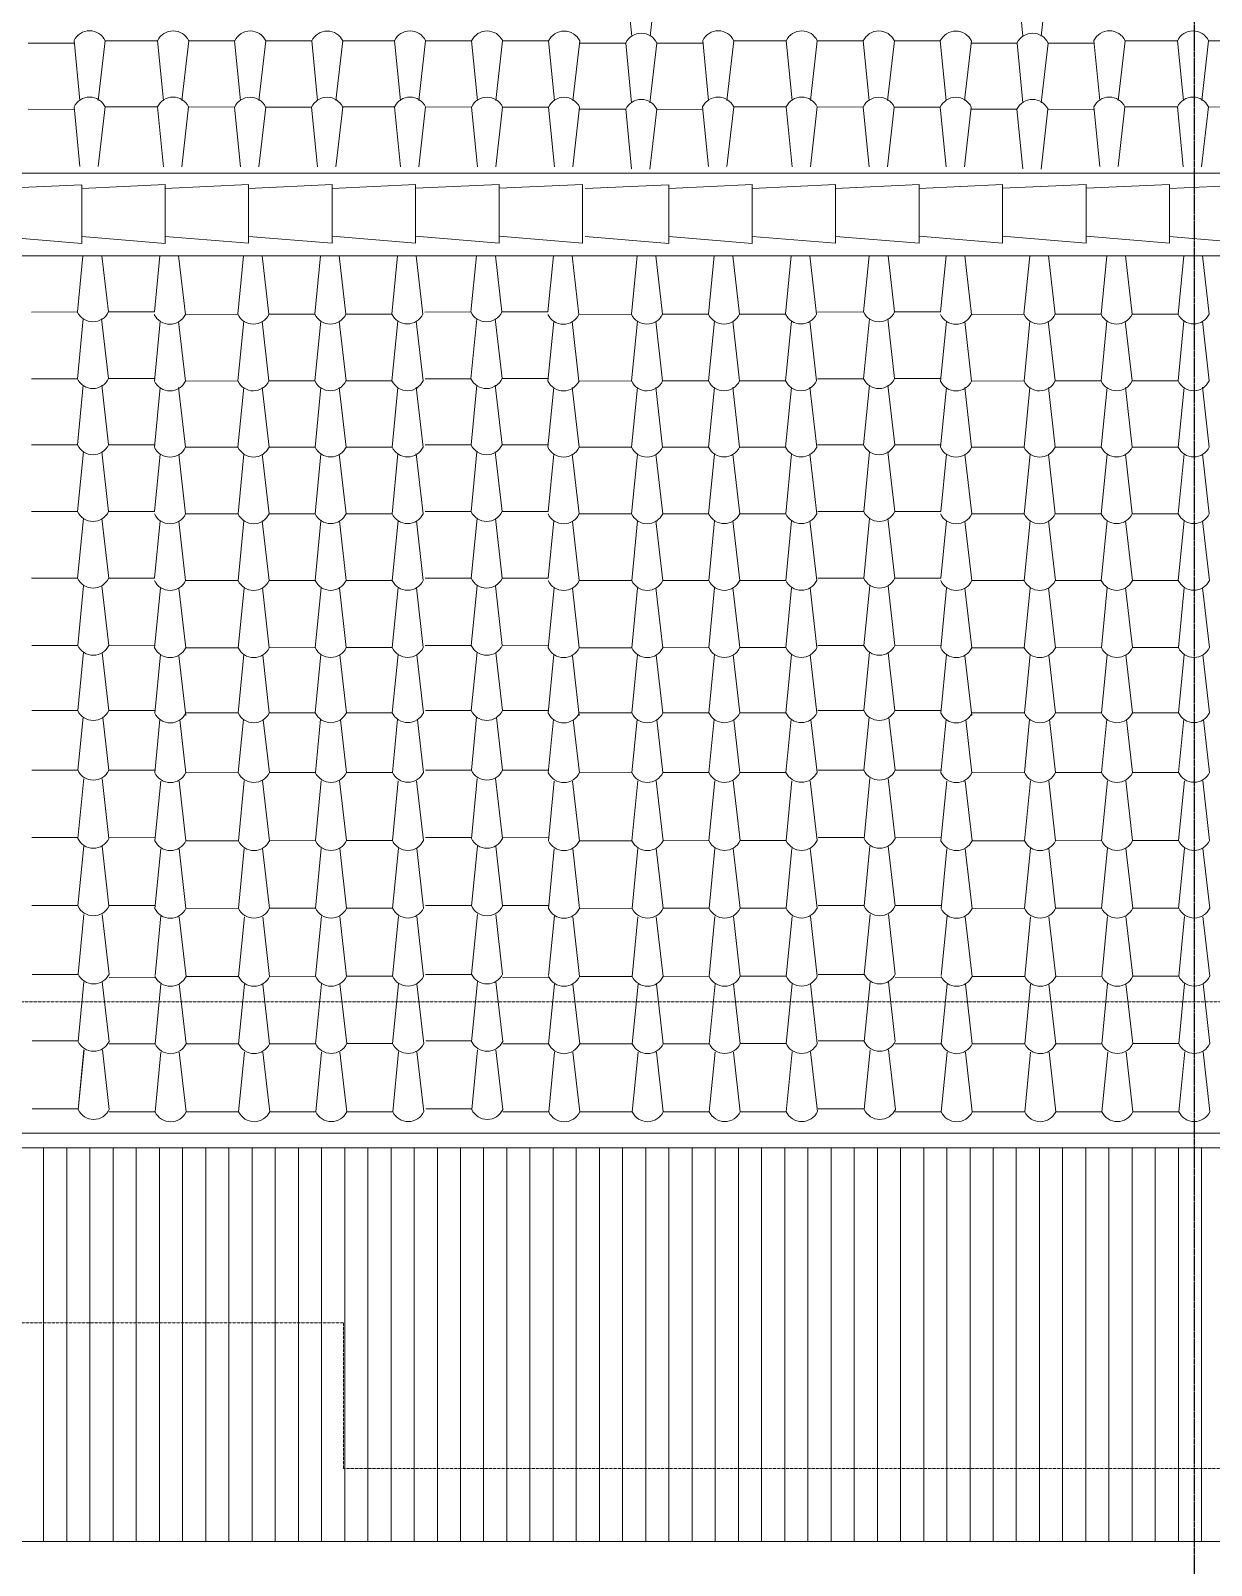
# Model space of a CAD drawing. Header units: millimetres. Extents: x -2768 to 386734, y -140 to 258833.
# Drawn here: x 220301 to 224347, y 137378 to 142639 of the extents above; entities that cross this region are included whole.
import ezdxf

# ---------------------------------------------------------------- set-up
doc = ezdxf.new("R2010")
doc.units = ezdxf.units.MM
doc.linetypes.add('CENTER', pattern=[50.8, 31.75, -6.35, 6.35, -6.35])
doc.linetypes.add('HIDDEN', pattern=[9.525, 6.35, -3.175])
for name, color, linetype, lineweight in [('muri nascosti', 7, 'HIDDEN', 20), ('PROIEZIONI', 145, 'Continuous', 5), ('rilievo', 7, 'Continuous', 25), ('TETTO', 6, 'Continuous', 20), ('TRATTEGGIO_tetto', 1, 'Continuous', 0), ('VARIE', 4, 'Continuous', 13)]:
    doc.layers.add(name, color=color, linetype=linetype, lineweight=lineweight)
pattern_1 = [(90, (0, 0), (-79.375, 5e-15), [])]

msp = doc.modelspace()

# ---------------------------------------------------------------- hatches: boundary and pattern name
at = {"layer": 'PROIEZIONI'}
h = msp.add_hatch(dxfattribs=at)
h.set_pattern_fill('ANSI31', color=256, scale=0.25, angle=45, style=0)
h.set_pattern_definition(pattern_1)
h.paths.add_polyline_path([(232773.1, 137709.9), (232773.1, 139082.3), (231803.1, 139082.3), (231803.1, 138809.9), (218678.7, 138809.9), (218678.7, 138209.9), (221373.1, 138209.9), (221373.1, 137709.9)])
h = msp.add_hatch(dxfattribs=at)
h.set_pattern_fill('ANSI31', color=256, scale=0.25, angle=45, style=0)
h.set_pattern_definition(pattern_1)
h.paths.add_polyline_path([(221373.1, 137709.9), (221373.1, 138209.9), (218678.7, 138209.9), (218678.7, 137459.9), (232773.1, 137459.9), (232773.1, 137709.9)])

# ---------------------------------------------------------------- linework, layer by layer
at = {"layer": 'muri nascosti', "linetype": 'HIDDEN', "ltscale": 0.13}
for p, q in [((218673.1, 139309.9), (232773.1, 139309.9)), ((221373.1, 138209.9), (218678.7, 138209.9)), ((221373.1, 137709.9), (221373.1, 138209.9)), ((232773.1, 137709.9), (221373.1, 137709.9))]:
    msp.add_line(p, q, dxfattribs=at)
at = {"layer": 'PROIEZIONI'}
for p, q in [((228534.8, 142151.3), (217893.1, 142151.3)), ((228545.8, 141867.6), (217893.1, 141867.6)), ((217873.1, 138859.9), (231754.2, 138859.9))]:
    msp.add_line(p, q, dxfattribs=at)
at = {"layer": 'rilievo', "linetype": 'CENTER', "ltscale": 0.2}
msp.add_line((224288.5, 147056.5), (224288.5, 134471.7), dxfattribs=at)
at = {"layer": 'rilievo', "linetype": 'ByBlock', "ltscale": 0.13}
for p, q in [((221602.3, 141867.6), (221602.3, 141867.5)), ((222951.2, 141867.6), (222951.2, 141867.5)), ((224296.7, 141867.6), (224296.7, 141867.5))]:
    msp.add_line(p, q, dxfattribs=at)
at = {"layer": 'TETTO'}
msp.add_line((217873.1, 138809.9), (231803.1, 138809.9), dxfattribs=at)
at = {"layer": 'TRATTEGGIO_tetto'}
for p, q in [((222360.5, 142620.6), (222340.4, 142825.3)), ((222360.5, 142620.6), (222340.4, 142825.3)), ((222423.4, 142620.5), (222446.9, 142825.2)), ((223701.4, 142620.6), (223681.3, 142825.3)), ((223701.4, 142620.6), (223681.3, 142825.3)), ((223764.3, 142620.5), (223787.8, 142825.2)), ((220449.8, 142596.5), (220292.2, 142596.6)), ((220469.6, 142400.3), (220449.5, 142605)), ((220532.5, 142400.2), (220556, 142604.9)), ((220735.8, 142604.7), (220556, 142604.9)), ((220755.9, 142400), (220735.8, 142604.7)), ((220818.8, 142399.9), (220842.3, 142604.6)), ((220999.8, 142604.4), (220842.3, 142604.6)), ((221019.9, 142399.7), (220999.8, 142604.4)), ((221082.8, 142399.7), (221106.3, 142604.3)), ((221263.9, 142604.2), (221106.3, 142604.3)), ((221283.9, 142399.5), (221263.9, 142604.2)), ((221346.8, 142399.4), (221370.3, 142604.1)), ((221547.9, 142604.7), (221368, 142604.9)), ((221567.9, 142400), (221547.9, 142604.7)), ((221630.8, 142399.9), (221654.3, 142604.6)), ((221811.9, 142604.4), (221654.3, 142604.6)), ((221831.9, 142399.7), (221811.9, 142604.4)), ((221894.8, 142399.7), (221918.3, 142604.3)), ((222075.9, 142604.2), (221918.3, 142604.3)), ((222096, 142399.5), (222075.9, 142604.2)), ((222158.8, 142399.4), (222182.4, 142604.1)), ((222340.2, 142596.7), (222182.6, 142596.9)), ((222360.3, 142392), (222340.2, 142596.7)), ((222360.3, 142392), (222340.2, 142596.7)), ((222423.1, 142392), (222446.7, 142596.6)), ((222604.2, 142596.5), (222446.7, 142596.6)), ((222624, 142400.3), (222603.9, 142605)), ((222686.9, 142400.2), (222710.4, 142604.9)), ((222890.3, 142604.7), (222710.4, 142604.9)), ((222910.3, 142400), (222890.3, 142604.7)), ((222973.2, 142399.9), (222996.7, 142604.6)), ((223154.3, 142604.4), (222996.7, 142604.6)), ((223174.4, 142399.7), (223154.3, 142604.4)), ((223237.2, 142399.7), (223260.8, 142604.3)), ((223418.3, 142604.2), (223260.8, 142604.3)), ((223438.4, 142399.5), (223418.3, 142604.2)), ((223501.3, 142399.4), (223524.8, 142604.1)), ((223681.1, 142596.7), (223523.6, 142596.9)), ((223701.2, 142392), (223681.1, 142596.7)), ((223701.2, 142392), (223681.1, 142596.7)), ((223764.1, 142392), (223787.6, 142596.6)), ((223945.1, 142596.5), (223787.6, 142596.6)), ((223964.9, 142400.3), (223944.8, 142605)), ((224027.8, 142400.2), (224051.3, 142604.9)), ((224231.2, 142604.7), (224051.3, 142604.9)), ((224251.3, 142400), (224231.2, 142604.7)), ((224314.1, 142399.9), (224337.7, 142604.6)), ((224495.2, 142604.4), (224337.7, 142604.6)), ((220449.5, 142369.5), (220292, 142369.7)), ((220469.3, 142173.3), (220449.3, 142378)), ((220532.2, 142173.3), (220555.7, 142377.9)), ((220735.6, 142377.7), (220555.7, 142377.9)), ((220755.7, 142173), (220735.6, 142377.7)), ((220818.6, 142173), (220842.1, 142377.6)), ((220999.6, 142377.5), (220842.1, 142377.6)), ((221019.7, 142172.8), (220999.6, 142377.5)), ((221082.6, 142172.7), (221106.1, 142377.4)), ((221263.6, 142377.2), (221106.1, 142377.4)), ((221283.7, 142172.5), (221263.6, 142377.2)), ((221346.6, 142172.4), (221370.1, 142377.1)), ((221547.6, 142377.7), (221367.8, 142377.9)), ((221567.7, 142173), (221547.6, 142377.7)), ((221630.6, 142173), (221654.1, 142377.6)), ((221811.6, 142377.5), (221654.1, 142377.6)), ((221831.7, 142172.8), (221811.6, 142377.5)), ((221894.6, 142172.7), (221918.1, 142377.4)), ((222075.6, 142377.2), (221918.1, 142377.4)), ((222095.7, 142172.5), (222075.6, 142377.2)), ((222158.6, 142172.4), (222182.1, 142377.1)), ((222339.9, 142369.8), (222182.4, 142370)), ((222360, 142165.1), (222339.9, 142369.8)), ((222360, 142165.1), (222339.9, 142369.8)), ((222422.9, 142165), (222446.4, 142369.7)), ((222604, 142369.5), (222446.4, 142369.7)), ((222623.8, 142173.3), (222603.7, 142378)), ((222686.7, 142173.3), (222710.2, 142377.9)), ((222890, 142377.7), (222710.2, 142377.9)), ((222910.1, 142173), (222890, 142377.7)), ((222973, 142173), (222996.5, 142377.6)), ((223154, 142377.5), (222996.5, 142377.6)), ((223174.1, 142172.8), (223154, 142377.5)), ((223237, 142172.7), (223260.5, 142377.4)), ((223418.1, 142377.2), (223260.5, 142377.4)), ((223438.1, 142172.5), (223418.1, 142377.2)), ((223501, 142172.4), (223524.5, 142377.1)), ((223680.9, 142369.8), (223523.3, 142370)), ((223700.9, 142165.1), (223680.9, 142369.8)), ((223700.9, 142165.1), (223680.9, 142369.8)), ((223763.8, 142165), (223787.3, 142369.7)), ((223944.9, 142369.5), (223787.3, 142369.7)), ((223964.7, 142173.3), (223944.6, 142378)), ((224027.6, 142173.3), (224051.1, 142377.9)), ((224230.9, 142377.7), (224051.1, 142377.9)), ((224251, 142173), (224230.9, 142377.7)), ((224313.9, 142173), (224337.4, 142377.6)), ((224495, 142377.5), (224337.4, 142377.6)), ((220475.5, 142111.3), (220189.4, 142097.8)), ((220761.5, 142111.5), (220475.5, 142098)), ((220475.5, 142111.3), (220475.6, 141909.8)), ((220761.7, 141910), (220761.5, 142111.5)), ((221047.6, 142111.6), (220761.6, 142098.2)), ((221333.7, 142111.8), (221047.6, 142098.4)), ((221047.6, 142111.6), (221047.7, 141910.2)), ((221619.7, 142112), (221333.7, 142098.6)), ((221333.8, 141910.4), (221333.7, 142111.8)), ((221905.8, 142112.2), (221619.7, 142098.8)), ((221619.7, 142112), (221619.9, 141910.6)), ((222191.8, 142112.4), (221905.8, 142099)), ((221905.9, 141910.7), (221905.8, 142112.2)), ((222191.8, 142112.4), (222192, 141910.9)), ((222487.3, 142111.3), (222201.3, 142097.8)), ((222773.4, 142111.5), (222487.3, 142098)), ((222487.3, 142111.3), (222487.4, 141909.8)), ((223059.4, 142111.6), (222773.4, 142098.2)), ((222773.5, 141910), (222773.4, 142111.5)), ((223345.5, 142111.8), (223059.4, 142098.4)), ((223059.4, 142111.6), (223059.6, 141910.2)), ((223631.5, 142112), (223345.5, 142098.6)), ((223345.6, 141910.4), (223345.5, 142111.8)), ((223631.5, 142112), (223631.7, 141910.6)), ((223917.6, 142112.2), (223631.6, 142098.8)), ((224203.7, 142112.4), (223917.6, 142099)), ((223917.7, 141910.7), (223917.6, 142112.2)), ((224488.1, 142111.3), (224202.1, 142097.8)), ((224203.7, 142112.4), (224203.8, 141910.9)), ((220189.5, 141933.5), (220475.6, 141909.8)), ((220475.6, 141933.7), (220761.7, 141910)), ((220761.7, 141933.8), (221047.7, 141910.2)), ((221047.7, 141934), (221333.8, 141910.4)), ((221333.8, 141934.2), (221619.9, 141910.6)), ((221619.8, 141934.4), (221905.9, 141910.7)), ((221905.9, 141934.6), (222192, 141910.9)), ((222201.4, 141933.5), (222487.4, 141909.8)), ((222487.4, 141933.7), (222773.5, 141910)), ((222773.5, 141933.8), (223059.6, 141910.2)), ((223059.5, 141934), (223345.6, 141910.4)), ((223345.6, 141934.2), (223631.7, 141910.6)), ((223631.7, 141934.4), (223917.7, 141910.7)), ((223917.7, 141934.6), (224203.8, 141910.9)), ((224202.2, 141933.5), (224488.3, 141909.8)), ((220479.5, 141867.6), (220460.6, 141674.9)), ((220479.5, 141867.6), (220460.6, 141674.9)), ((220545, 141867.6), (220567.1, 141675)), ((220743.5, 141867.6), (220724.6, 141675.2)), ((220807.8, 141867.6), (220830.8, 141666.7)), ((221030.4, 141867.6), (221010.7, 141666.9)), ((221094.1, 141867.6), (221117.2, 141667)), ((221294.4, 141867.6), (221274.7, 141667.2)), ((221358.2, 141867.6), (221381.2, 141667.3)), ((221558.3, 141867.6), (221538.7, 141667.5)), ((221622.2, 141867.6), (221645.2, 141667.6)), ((221828.4, 141867.6), (221809.5, 141674.9)), ((221828.4, 141867.6), (221809.5, 141674.9)), ((221893.8, 141867.6), (221916, 141675)), ((222092.4, 141867.6), (222073.5, 141675.2)), ((222156.6, 141867.6), (222179.7, 141666.7)), ((222379.2, 141867.6), (222359.6, 141666.9)), ((222443, 141867.6), (222466, 141667)), ((222643.2, 141867.6), (222623.6, 141667.2)), ((222707.1, 141867.6), (222730.1, 141667.3)), ((222907.2, 141867.6), (222887.6, 141667.5)), ((222971.1, 141867.6), (222994.1, 141667.6)), ((223173.9, 141867.6), (223155, 141674.9)), ((223173.9, 141867.6), (223155, 141674.9)), ((223239.3, 141867.6), (223261.4, 141675)), ((223437.8, 141867.6), (223419, 141675.2)), ((223502.1, 141867.6), (223525.2, 141666.7)), ((223724.7, 141867.6), (223705, 141666.9)), ((223788.5, 141867.6), (223811.5, 141667)), ((223988.7, 141867.6), (223969.1, 141667.2)), ((224052.5, 141867.6), (224075.5, 141667.3)), ((224252.7, 141867.6), (224233.1, 141667.5)), ((224316.6, 141867.6), (224339.6, 141667.6)), ((220460.6, 141674.9), (220303.1, 141674.7)), ((220480.9, 141650.9), (220460.8, 141446.2)), ((220480.9, 141650.9), (220460.8, 141446.2)), ((220543.8, 141651), (220567.3, 141446.3)), ((220724.6, 141675.2), (220567.1, 141675)), ((220744.7, 141642.7), (220724.6, 141438)), ((220807.5, 141642.7), (220831.1, 141438.1)), ((221010.7, 141666.9), (220830.8, 141666.7)), ((221031, 141643), (221010.9, 141438.3)), ((221093.9, 141643), (221117.4, 141438.4)), ((221274.7, 141667.2), (221117.2, 141667)), ((221295, 141643.2), (221274.9, 141438.5)), ((221357.9, 141643.3), (221381.4, 141438.6)), ((221538.7, 141667.5), (221381.2, 141667.3)), ((221559, 141643.5), (221538.9, 141438.8)), ((221621.9, 141643.6), (221645.4, 141438.9)), ((221809.5, 141674.9), (221651.9, 141674.7)), ((221829.8, 141650.9), (221809.7, 141446.2)), ((221829.8, 141650.9), (221809.7, 141446.2)), ((221892.7, 141651), (221916.2, 141446.3)), ((222073.5, 141675.2), (221916, 141675)), ((222093.5, 141642.7), (222073.5, 141438)), ((222156.4, 141642.7), (222179.9, 141438.1)), ((222359.6, 141666.9), (222179.7, 141666.7)), ((222379.9, 141643), (222359.8, 141438.3)), ((222442.8, 141643), (222466.3, 141438.4)), ((222623.6, 141667.2), (222466, 141667)), ((222643.9, 141643.2), (222623.8, 141438.5)), ((222706.8, 141643.3), (222730.3, 141438.6)), ((222887.6, 141667.5), (222730.1, 141667.3)), ((222907.9, 141643.5), (222887.8, 141438.8)), ((222970.8, 141643.6), (222994.3, 141438.9)), ((223155, 141674.9), (222997.4, 141674.7)), ((223175.3, 141650.9), (223155.2, 141446.2)), ((223175.3, 141650.9), (223155.2, 141446.2)), ((223238.2, 141651), (223261.7, 141446.3)), ((223419, 141675.2), (223261.4, 141675)), ((223439, 141642.7), (223418.9, 141438)), ((223501.9, 141642.7), (223525.4, 141438.1)), ((223705, 141666.9), (223525.2, 141666.7)), ((223725.4, 141643), (223705.3, 141438.3)), ((223788.2, 141643), (223811.8, 141438.4)), ((223969.1, 141667.2), (223811.5, 141667)), ((223989.4, 141643.2), (223969.3, 141438.5)), ((224052.3, 141643.3), (224075.8, 141438.6)), ((224233.1, 141667.5), (224075.5, 141667.3)), ((224253.4, 141643.5), (224233.3, 141438.8)), ((224316.3, 141643.6), (224339.8, 141438.9)), ((220460.8, 141446.2), (220303.3, 141446)), ((220481.1, 141424), (220461.1, 141219.3)), ((220481.1, 141424), (220461.1, 141219.3)), ((220544, 141424), (220567.5, 141219.4)), ((220724.8, 141446.5), (220567.3, 141446.3)), ((220744.9, 141415.7), (220724.8, 141211)), ((220807.8, 141415.8), (220831.3, 141211.1)), ((221010.9, 141438.3), (220831.1, 141438.1)), ((221031.2, 141416), (221011.2, 141211.3)), ((221094.1, 141416.1), (221117.6, 141211.4)), ((221274.9, 141438.5), (221117.4, 141438.4)), ((221295.2, 141416.3), (221275.2, 141211.6)), ((221358.1, 141416.3), (221381.6, 141211.7)), ((221538.9, 141438.8), (221381.4, 141438.6)), ((221559.3, 141416.5), (221539.2, 141211.8)), ((221622.1, 141416.6), (221645.7, 141211.9)), ((221809.7, 141446.2), (221652.2, 141446)), ((221830, 141424), (221809.9, 141219.3)), ((221830, 141424), (221809.9, 141219.3)), ((221892.9, 141424), (221916.4, 141219.4)), ((222073.7, 141446.5), (221916.2, 141446.3)), ((222093.8, 141415.7), (222073.7, 141211)), ((222156.7, 141415.8), (222180.2, 141211.1)), ((222359.8, 141438.3), (222179.9, 141438.1)), ((222380.1, 141416), (222360, 141211.3)), ((222443, 141416.1), (222466.5, 141211.4)), ((222623.8, 141438.5), (222466.3, 141438.4)), ((222644.1, 141416.3), (222624, 141211.6)), ((222707, 141416.3), (222730.5, 141211.7)), ((222887.8, 141438.8), (222730.3, 141438.6)), ((222908.1, 141416.5), (222888.1, 141211.8)), ((222971, 141416.6), (222994.5, 141211.9)), ((223155.2, 141446.2), (222997.7, 141446)), ((223175.5, 141424), (223155.4, 141219.3)), ((223175.5, 141424), (223155.4, 141219.3)), ((223238.4, 141424), (223261.9, 141219.4)), ((223419.2, 141446.5), (223261.7, 141446.3)), ((223439.3, 141415.7), (223419.2, 141211)), ((223502.1, 141415.8), (223525.7, 141211.1)), ((223705.3, 141438.3), (223525.4, 141438.1)), ((223725.6, 141416), (223705.5, 141211.3)), ((223788.5, 141416.1), (223812, 141211.4)), ((223969.3, 141438.5), (223811.8, 141438.4)), ((223989.6, 141416.3), (223969.5, 141211.6)), ((224052.5, 141416.3), (224076, 141211.7)), ((224233.3, 141438.8), (224075.8, 141438.6)), ((224253.6, 141416.5), (224233.5, 141211.8)), ((224316.5, 141416.6), (224340, 141211.9)), ((220461.1, 141219.3), (220303.5, 141219.1)), ((220725.1, 141219.5), (220567.5, 141219.4)), ((221011.2, 141211.3), (220831.3, 141211.1)), ((221275.2, 141211.6), (221117.6, 141211.4)), ((221539.2, 141211.8), (221381.6, 141211.7)), ((221809.9, 141219.3), (221652.4, 141219.1)), ((222074, 141219.5), (221916.4, 141219.4)), ((222360, 141211.3), (222180.2, 141211.1)), ((222624, 141211.6), (222466.5, 141211.4)), ((222888.1, 141211.8), (222730.5, 141211.7)), ((223155.4, 141219.3), (222997.9, 141219.1)), ((223419.4, 141219.5), (223261.9, 141219.4)), ((223705.5, 141211.3), (223525.7, 141211.1)), ((223969.5, 141211.6), (223812, 141211.4)), ((224233.5, 141211.8), (224076, 141211.7)), ((220481.4, 141195.4), (220461.3, 140990.7)), ((220481.4, 141195.4), (220461.3, 140990.7)), ((220544.3, 141195.5), (220567.8, 140990.8)), ((220744.6, 141187.7), (220725.3, 140991)), ((220808, 141187.2), (220831.5, 140982.6)), ((221031.5, 141187.5), (221011.4, 140982.8)), ((221094.3, 141187.5), (221117.9, 140982.9)), ((221295.5, 141187.7), (221275.4, 140983)), ((221358.4, 141187.8), (221381.9, 140983.1)), ((221559.5, 141188), (221539.4, 140983.3)), ((221622.4, 141188.1), (221645.9, 140983.4)), ((221830.3, 141195.4), (221810.2, 140990.7)), ((221830.3, 141195.4), (221810.2, 140990.7)), ((221893.1, 141195.5), (221916.7, 140990.8)), ((222093.5, 141187.7), (222074.2, 140991)), ((222156.9, 141187.2), (222180.4, 140982.6)), ((222380.3, 141187.5), (222360.3, 140982.8)), ((222443.2, 141187.5), (222466.7, 140982.9)), ((222644.4, 141187.7), (222624.3, 140983)), ((222707.2, 141187.8), (222730.8, 140983.1)), ((222908.4, 141188), (222888.3, 140983.3)), ((222971.3, 141188.1), (222994.8, 140983.4)), ((223175.7, 141195.4), (223155.7, 140990.7)), ((223175.7, 141195.4), (223155.7, 140990.7)), ((223238.6, 141195.5), (223262.1, 140990.8)), ((223439, 141187.7), (223419.7, 140991)), ((223502.4, 141187.2), (223525.9, 140982.6)), ((223725.8, 141187.5), (223705.7, 140982.8)), ((223788.7, 141187.5), (223812.2, 140982.9)), ((223989.8, 141187.7), (223969.8, 140983)), ((224052.7, 141187.8), (224076.2, 140983.1)), ((224253.8, 141188), (224233.8, 140983.3)), ((224316.7, 141188.1), (224340.2, 140983.4)), ((220461.3, 140990.7), (220303.8, 140990.6)), ((220481.6, 140966.8), (220461.5, 140762.1)), ((220481.6, 140966.8), (220461.5, 140762.1)), ((220544.5, 140966.9), (220568, 140762.2)), ((220725.3, 140991), (220567.8, 140990.8)), ((220744.8, 140959.1), (220725.5, 140762.4)), ((220808.4, 140957), (220831.8, 140754)), ((221011.4, 140982.8), (220831.5, 140982.6)), ((221031.7, 140958.8), (221011.6, 140754.1)), ((221094.6, 140958.9), (221118.1, 140754.3)), ((221275.4, 140983), (221117.9, 140982.9)), ((221295.7, 140959.1), (221275.6, 140754.4)), ((221358.6, 140959.2), (221382.1, 140754.5)), ((221539.4, 140983.3), (221381.9, 140983.1)), ((221559.7, 140959.4), (221539.6, 140754.7)), ((221622.6, 140959.4), (221646.1, 140754.8)), ((221810.2, 140990.7), (221652.6, 140990.6)), ((221830.5, 140966.8), (221810.4, 140762.1)), ((221830.5, 140966.8), (221810.4, 140762.1)), ((221893.4, 140966.9), (221916.9, 140762.2)), ((222074.2, 140991), (221916.7, 140990.8)), ((222093.7, 140959.1), (222074.4, 140762.4)), ((222157.3, 140957), (222180.6, 140754)), ((222360.3, 140982.8), (222180.4, 140982.6)), ((222380.6, 140958.8), (222360.5, 140754.1)), ((222443.5, 140958.9), (222467, 140754.3)), ((222624.3, 140983), (222466.7, 140982.9)), ((222644.6, 140959.1), (222624.5, 140754.4)), ((222707.5, 140959.2), (222731, 140754.5)), ((222888.3, 140983.3), (222730.8, 140983.1)), ((222908.6, 140959.4), (222888.5, 140754.7)), ((222971.5, 140959.4), (222995, 140754.8)), ((223155.7, 140990.7), (222998.1, 140990.6)), ((223176, 140966.8), (223155.9, 140762.1)), ((223176, 140966.8), (223155.9, 140762.1)), ((223238.8, 140966.9), (223262.4, 140762.2)), ((223419.7, 140991), (223262.1, 140990.8)), ((223439.2, 140959.1), (223419.9, 140762.4)), ((223502.8, 140957), (223526.1, 140754)), ((223705.7, 140982.8), (223525.9, 140982.6)), ((223726.1, 140958.8), (223706, 140754.1)), ((223788.9, 140958.9), (223812.5, 140754.3)), ((223969.8, 140983), (223812.2, 140982.9)), ((223990.1, 140959.1), (223970, 140754.4)), ((224053, 140959.2), (224076.5, 140754.5)), ((224233.8, 140983.3), (224076.2, 140983.1)), ((224254.1, 140959.4), (224234, 140754.7)), ((224317, 140959.4), (224340.5, 140754.8)), ((220461.5, 140762.1), (220304, 140761.9)), ((220481.8, 140736.6), (220461.8, 140531.9)), ((220481.8, 140736.6), (220461.8, 140531.9)), ((220544.7, 140736.6), (220568.2, 140532)), ((220725.5, 140762.4), (220568, 140762.2)), ((221011.6, 140754.1), (220831.8, 140754)), ((221275.6, 140754.4), (221118.1, 140754.3)), ((221539.6, 140754.7), (221382.1, 140754.5)), ((221810.4, 140762.1), (221652.9, 140761.9)), ((221830.7, 140736.6), (221810.6, 140531.9)), ((221830.7, 140736.6), (221810.6, 140531.9)), ((221893.6, 140736.6), (221917.1, 140532)), ((222074.4, 140762.4), (221916.9, 140762.2)), ((222360.5, 140754.1), (222180.6, 140754)), ((222624.5, 140754.4), (222467, 140754.3)), ((222888.5, 140754.7), (222731, 140754.5)), ((223155.9, 140762.1), (222998.4, 140761.9)), ((223176.2, 140736.6), (223156.1, 140531.9)), ((223176.2, 140736.6), (223156.1, 140531.9)), ((223239.1, 140736.6), (223262.6, 140532)), ((223419.9, 140762.4), (223262.4, 140762.2)), ((223706, 140754.1), (223526.1, 140754)), ((223970, 140754.4), (223812.5, 140754.3)), ((224234, 140754.7), (224076.5, 140754.5)), ((220745.6, 140728.3), (220725.5, 140523.6)), ((220808.5, 140728.4), (220832, 140523.7)), ((221031.9, 140728.6), (221011.9, 140523.9)), ((221094.8, 140728.7), (221118.3, 140524)), ((221295.9, 140728.9), (221275.9, 140524.2)), ((221358.8, 140728.9), (221382.3, 140524.3)), ((221560, 140729.1), (221539.9, 140524.4)), ((221622.8, 140729.2), (221646.4, 140524.5)), ((222094.5, 140728.3), (222074.4, 140523.6)), ((222157.4, 140728.4), (222180.9, 140523.7)), ((222380.8, 140728.6), (222360.7, 140523.9)), ((222443.7, 140728.7), (222467.2, 140524)), ((222644.8, 140728.9), (222624.7, 140524.2)), ((222707.7, 140728.9), (222731.2, 140524.3)), ((222908.8, 140729.1), (222888.8, 140524.4)), ((222971.7, 140729.2), (222995.2, 140524.5)), ((223439.9, 140728.3), (223419.9, 140523.6)), ((223502.8, 140728.4), (223526.4, 140523.7)), ((223726.3, 140728.6), (223706.2, 140523.9)), ((223789.2, 140728.7), (223812.7, 140524)), ((223990.3, 140728.9), (223970.2, 140524.2)), ((224053.2, 140728.9), (224076.7, 140524.3)), ((224254.3, 140729.1), (224234.2, 140524.4)), ((224317.2, 140729.2), (224340.7, 140524.5)), ((220461.8, 140531.9), (220304.2, 140531.7)), ((220725.8, 140532.1), (220568.2, 140532)), ((221011.9, 140523.9), (220832, 140523.7)), ((221275.9, 140524.2), (221118.3, 140524)), ((221539.9, 140524.4), (221382.3, 140524.3)), ((221810.6, 140531.9), (221653.1, 140531.7)), ((222074.7, 140532.1), (221917.1, 140532)), ((222360.7, 140523.9), (222180.9, 140523.7)), ((222624.7, 140524.2), (222467.2, 140524)), ((222888.8, 140524.4), (222731.2, 140524.3)), ((223156.1, 140531.9), (222998.6, 140531.7)), ((223420.1, 140532.1), (223262.6, 140532)), ((223706.2, 140523.9), (223526.4, 140523.7)), ((223970.2, 140524.2), (223812.7, 140524)), ((224234.2, 140524.4), (224076.7, 140524.3)), ((220481.6, 140508.5), (220462, 140308.4)), ((220545.7, 140506.7), (220568.5, 140308.5)), ((220745.4, 140500.2), (220725.7, 140300.1)), ((220808.4, 140496.4), (220832, 140291.7)), ((221031.7, 140500.5), (221012.1, 140300.4)), ((221095.8, 140498.8), (221118.6, 140300.5)), ((221295.7, 140500.8), (221276.1, 140300.7)), ((221359.8, 140499), (221382.6, 140300.8)), ((221559.7, 140501), (221540.1, 140300.9)), ((221623.8, 140499.3), (221646.6, 140301.1)), ((221830.5, 140508.5), (221810.9, 140308.4)), ((221894.6, 140506.7), (221917.3, 140308.5)), ((222094.2, 140500.2), (222074.6, 140300.1)), ((222157.3, 140496.4), (222180.8, 140291.7)), ((222380.6, 140500.5), (222361, 140300.4)), ((222444.7, 140498.8), (222467.4, 140300.5)), ((222644.6, 140500.8), (222625, 140300.7)), ((222708.7, 140499), (222731.5, 140300.8)), ((222908.6, 140501), (222889, 140300.9)), ((222972.7, 140499.3), (222995.5, 140301.1)), ((223176, 140508.5), (223156.3, 140308.4)), ((223240, 140506.7), (223262.8, 140308.5)), ((223439.7, 140500.2), (223420.1, 140300.1)), ((223502.8, 140496.4), (223526.3, 140291.7)), ((223726.1, 140500.5), (223706.4, 140300.4)), ((223790.1, 140498.8), (223812.9, 140300.5)), ((223990.1, 140500.8), (223970.5, 140300.7)), ((224054.1, 140499), (224076.9, 140300.8)), ((224254.1, 140501), (224234.5, 140300.9)), ((224318.2, 140499.3), (224340.9, 140301.1)), ((220726, 140308.6), (220568.5, 140308.5)), ((222074.9, 140308.6), (221917.3, 140308.5)), ((223420.4, 140308.6), (223262.8, 140308.5)), ((220462, 140308.4), (220304.5, 140308.2)), ((220480.1, 140286.2), (220462.2, 140103.7)), ((220547.9, 140284.5), (220568.7, 140103.8)), ((220743.8, 140278), (220725.9, 140095.4)), ((220811.7, 140276.3), (220832.4, 140095.5)), ((221012.1, 140300.4), (220832.2, 140300.2)), ((221030.2, 140278.3), (221012.3, 140095.7)), ((221098, 140276.6), (221118.8, 140095.8)), ((221276.1, 140300.7), (221118.6, 140300.5)), ((221294.2, 140278.5), (221276.3, 140096)), ((221362, 140276.8), (221382.8, 140096.1)), ((221540.1, 140300.9), (221382.6, 140300.8)), ((221558.2, 140278.8), (221540.3, 140096.3)), ((221626, 140277.1), (221646.8, 140096.4)), ((221810.9, 140308.4), (221653.3, 140308.2)), ((221829, 140286.2), (221811.1, 140103.7)), ((221896.8, 140284.5), (221917.6, 140103.8)), ((222092.7, 140278), (222074.8, 140095.4)), ((222160.5, 140276.3), (222181.3, 140095.5)), ((222361, 140300.4), (222181.1, 140300.2)), ((222379.1, 140278.3), (222361.2, 140095.7)), ((222446.9, 140276.6), (222467.6, 140095.8)), ((222625, 140300.7), (222467.4, 140300.5)), ((222643.1, 140278.5), (222625.2, 140096)), ((222710.9, 140276.8), (222731.7, 140096.1)), ((222889, 140300.9), (222731.5, 140300.8)), ((222907.1, 140278.8), (222889.2, 140096.3)), ((222974.9, 140277.1), (222995.7, 140096.4)), ((223156.3, 140308.4), (222998.8, 140308.2)), ((223174.5, 140286.2), (223156.6, 140103.7)), ((223242.3, 140284.5), (223263, 140103.8)), ((223438.2, 140278), (223420.3, 140095.4)), ((223506, 140276.3), (223526.8, 140095.5)), ((223706.4, 140300.4), (223526.6, 140300.2)), ((223724.5, 140278.3), (223706.6, 140095.7)), ((223792.4, 140276.6), (223813.1, 140095.8)), ((223970.5, 140300.7), (223812.9, 140300.5)), ((223988.6, 140278.5), (223970.7, 140096)), ((224056.4, 140276.8), (224077.1, 140096.1)), ((224234.5, 140300.9), (224076.9, 140300.8)), ((224252.6, 140278.8), (224234.7, 140096.3)), ((224320.4, 140277.1), (224341.2, 140096.4)), ((220462.2, 140104), (220304.7, 140103.8)), ((220726.2, 140104.3), (220568.7, 140104.1)), ((221811.1, 140104), (221653.6, 140103.8)), ((222075.1, 140104.3), (221917.6, 140104.1)), ((223156.6, 140104), (222999, 140103.8)), ((223420.6, 140104.3), (223263.1, 140104.1)), ((220482.5, 140075), (220462.4, 139870.3)), ((220545.4, 140075), (220568.9, 139870.4)), ((220746.3, 140066.7), (220726.2, 139862)), ((220809.1, 140066.8), (220832.7, 139862.1)), ((221012.3, 140095.7), (220832.4, 140095.5)), ((221032.6, 140067), (221012.5, 139862.3)), ((221095.5, 140067.1), (221119, 139862.4)), ((221276.3, 140096), (221118.8, 140095.8)), ((221296.6, 140067.3), (221276.5, 139862.6)), ((221359.5, 140067.4), (221383, 139862.7)), ((221382.8, 140096.1), (221540.3, 140096.3)), ((221560.6, 140067.6), (221540.5, 139862.9)), ((221623.5, 140067.6), (221647, 139863)), ((221831.4, 140075), (221811.3, 139870.3)), ((221894.3, 140075), (221917.8, 139870.4)), ((222095.1, 140066.7), (222075.1, 139862)), ((222158, 140066.8), (222181.5, 139862.1)), ((222361.2, 140095.7), (222181.3, 140095.5)), ((222381.5, 140067), (222361.4, 139862.3)), ((222444.4, 140067.1), (222467.9, 139862.4)), ((222625.2, 140096), (222467.6, 140095.8)), ((222645.5, 140067.3), (222625.4, 139862.6)), ((222708.4, 140067.4), (222731.9, 139862.7)), ((222731.7, 140096.1), (222889.2, 140096.3)), ((222909.5, 140067.6), (222889.4, 139862.9)), ((222972.4, 140067.6), (222995.9, 139863)), ((223176.9, 140075), (223156.8, 139870.3)), ((223239.8, 140075), (223263.3, 139870.4)), ((223440.6, 140066.7), (223420.5, 139862)), ((223503.5, 140066.8), (223527, 139862.1)), ((223706.6, 140095.7), (223526.8, 140095.5)), ((223727, 140067), (223706.9, 139862.3)), ((223789.8, 140067.1), (223813.4, 139862.4)), ((223970.7, 140096), (223813.1, 140095.8)), ((223991, 140067.3), (223970.9, 139862.6)), ((224053.9, 140067.4), (224077.4, 139862.7)), ((224077.1, 140096.1), (224234.7, 140096.3)), ((224255, 140067.6), (224234.9, 139862.9)), ((224317.9, 140067.6), (224341.4, 139863)), ((220462.5, 139873.7), (220304.9, 139873.5)), ((220482.7, 139843.2), (220462.7, 139638.5)), ((220545.6, 139843.3), (220569.1, 139638.6)), ((220726.5, 139874), (220568.9, 139873.8)), ((220809.4, 139835), (220832.9, 139630.4)), ((221012.5, 139862.3), (220832.7, 139862.1)), ((221032.8, 139835.3), (221012.8, 139630.6)), ((221095.7, 139835.3), (221119.2, 139630.7)), ((221276.5, 139862.6), (221119, 139862.4)), ((221296.8, 139835.5), (221276.8, 139630.8)), ((221359.7, 139835.6), (221383.2, 139630.9)), ((221540.5, 139862.9), (221383, 139862.7)), ((221560.9, 139835.8), (221540.8, 139631.1)), ((221623.7, 139835.9), (221647.3, 139631.2)), ((221811.3, 139873.7), (221653.8, 139873.5)), ((221831.6, 139843.2), (221811.5, 139638.5)), ((221894.5, 139843.3), (221918, 139638.6)), ((222075.4, 139874), (221917.8, 139873.8)), ((222158.3, 139835), (222181.8, 139630.4)), ((222361.4, 139862.3), (222181.5, 139862.1)), ((222381.7, 139835.3), (222361.6, 139630.6)), ((222444.6, 139835.3), (222468.1, 139630.7)), ((222625.4, 139862.6), (222467.9, 139862.4)), ((222645.7, 139835.5), (222625.7, 139630.8)), ((222708.6, 139835.6), (222732.1, 139630.9)), ((222889.4, 139862.9), (222731.9, 139862.7)), ((222909.7, 139835.8), (222889.7, 139631.1)), ((222972.6, 139835.9), (222996.1, 139631.2)), ((223156.8, 139873.7), (222999.3, 139873.5)), ((223177.1, 139843.2), (223157, 139638.5)), ((223240, 139843.3), (223263.5, 139638.6)), ((223420.8, 139874), (223263.3, 139873.8)), ((223503.7, 139835), (223527.3, 139630.4)), ((223706.9, 139862.3), (223527, 139862.1)), ((223727.2, 139835.3), (223707.1, 139630.6)), ((223790.1, 139835.3), (223813.6, 139630.7)), ((223970.9, 139862.6), (223813.4, 139862.4)), ((223991.2, 139835.5), (223971.1, 139630.8)), ((224054.1, 139835.6), (224077.6, 139630.9)), ((224234.9, 139862.9), (224077.4, 139862.7)), ((224255.2, 139835.8), (224235.1, 139631.1)), ((224318.1, 139835.9), (224341.6, 139631.2)), ((220746.5, 139835), (220726.4, 139630.3)), ((222095.4, 139835), (222075.3, 139630.3)), ((223440.9, 139835), (223420.8, 139630.3)), ((220462.7, 139639.9), (220305.2, 139639.7)), ((220726.7, 139640.1), (220569.2, 139640)), ((221012.8, 139630.6), (220832.9, 139630.4)), ((221276.8, 139630.8), (221119.2, 139630.7)), ((221540.8, 139631.1), (221383.2, 139630.9)), ((221811.6, 139639.9), (221654, 139639.7)), ((222075.6, 139640.1), (221918.1, 139640)), ((222361.6, 139630.6), (222181.8, 139630.4)), ((222625.7, 139630.8), (222468.1, 139630.7)), ((222889.7, 139631.1), (222732.1, 139630.9)), ((223157.1, 139639.9), (222999.5, 139639.7)), ((223421.1, 139640.1), (223263.5, 139640)), ((223707.1, 139630.6), (223527.3, 139630.4)), ((223971.1, 139630.8), (223813.6, 139630.7)), ((224235.1, 139631.1), (224077.6, 139630.9)), ((220483, 139609.8), (220462.9, 139405.1)), ((220545.9, 139609.9), (220569.4, 139405.2)), ((220747, 139604.4), (220726.9, 139399.7)), ((220809.6, 139601.6), (220833.1, 139397)), ((221033.1, 139601.8), (221013, 139397.1)), ((221096, 139601.9), (221119.5, 139397.2)), ((221297.1, 139602.1), (221277, 139397.4)), ((221360, 139602.2), (221383.5, 139397.5)), ((221561.1, 139602.4), (221541, 139397.7)), ((221624, 139602.4), (221647.5, 139397.8)), ((221831.9, 139609.8), (221811.8, 139405.1)), ((221894.7, 139609.9), (221918.3, 139405.2)), ((222095.9, 139604.4), (222075.8, 139399.7)), ((222158.5, 139601.6), (222182, 139397)), ((222382, 139601.8), (222361.9, 139397.1)), ((222444.8, 139601.9), (222468.4, 139397.2)), ((222646, 139602.1), (222625.9, 139397.4)), ((222708.9, 139602.2), (222732.4, 139397.5)), ((222910, 139602.4), (222889.9, 139397.7)), ((222972.9, 139602.4), (222996.4, 139397.8)), ((223177.3, 139609.8), (223157.3, 139405.1)), ((223240.2, 139609.9), (223263.7, 139405.2)), ((223441.4, 139604.4), (223421.3, 139399.7)), ((223504, 139601.6), (223527.5, 139397)), ((223727.4, 139601.8), (223707.4, 139397.1)), ((223790.3, 139601.9), (223813.8, 139397.2)), ((223991.4, 139602.1), (223971.4, 139397.4)), ((224054.3, 139602.2), (224077.8, 139397.5)), ((224255.5, 139602.4), (224235.4, 139397.7)), ((224318.3, 139602.4), (224341.9, 139397.8)), ((220462.9, 139403.2), (220305.4, 139403.1)), ((220483.2, 139378.9), (220463.1, 139174.2)), ((220546.1, 139379), (220569.6, 139174.3)), ((220726.9, 139392.9), (220569.4, 139392.7)), ((220747, 139370.7), (220726.9, 139166)), ((220809.9, 139370.7), (220833.4, 139166.1)), ((221013, 139397.1), (220833.1, 139397)), ((221033.3, 139371), (221013.2, 139166.3)), ((221096.2, 139371), (221119.7, 139166.4)), ((221277, 139397.4), (221119.5, 139397.2)), ((221297.3, 139371.2), (221277.2, 139166.5)), ((221360.2, 139371.3), (221383.7, 139166.6)), ((221541, 139397.7), (221383.5, 139397.5)), ((221561.3, 139371.5), (221541.3, 139166.8)), ((221624.2, 139371.6), (221647.7, 139166.9)), ((221811.8, 139403.2), (221654.3, 139403.1)), ((221832.1, 139378.9), (221812, 139174.2)), ((221895, 139379), (221918.5, 139174.3)), ((222075.8, 139392.9), (221918.3, 139392.7)), ((222095.8, 139370.7), (222075.8, 139166)), ((222158.7, 139370.7), (222182.3, 139166.1)), ((222361.9, 139397.1), (222182, 139397)), ((222382.2, 139371), (222362.1, 139166.3)), ((222445.1, 139371), (222468.6, 139166.4)), ((222625.9, 139397.4), (222468.4, 139397.2)), ((222646.2, 139371.2), (222626.1, 139166.5)), ((222709.1, 139371.3), (222732.6, 139166.6)), ((222889.9, 139397.7), (222732.4, 139397.5)), ((222910.2, 139371.5), (222890.1, 139166.8)), ((222973.1, 139371.6), (222996.6, 139166.9)), ((223157.3, 139403.2), (222999.8, 139403.1)), ((223177.6, 139378.9), (223157.5, 139174.2)), ((223240.5, 139379), (223264, 139174.3)), ((223421.3, 139392.9), (223263.8, 139392.7)), ((223441.3, 139370.7), (223421.3, 139166)), ((223504.2, 139370.7), (223527.7, 139166.1)), ((223707.4, 139397.1), (223527.5, 139397)), ((223727.7, 139371), (223707.6, 139166.3)), ((223790.6, 139371), (223814.1, 139166.4)), ((223971.4, 139397.4), (223813.8, 139397.2)), ((223991.7, 139371.2), (223971.6, 139166.5)), ((224054.6, 139371.3), (224078.1, 139166.6)), ((224235.4, 139397.7), (224077.8, 139397.5)), ((224255.7, 139371.5), (224235.6, 139166.8)), ((224318.6, 139371.6), (224342.1, 139166.9)), ((220463.2, 139176.3), (220305.6, 139176.1)), ((220727.2, 139165.9), (220569.6, 139165.8)), ((221013.2, 139166.3), (220833.4, 139166.1)), ((221277.2, 139166.5), (221119.7, 139166.4)), ((221541.3, 139166.8), (221383.7, 139166.6)), ((221812, 139176.3), (221654.5, 139176.1)), ((222076.1, 139165.9), (221918.5, 139165.8)), ((222362.1, 139166.3), (222182.3, 139166.1)), ((222626.1, 139166.5), (222468.6, 139166.4)), ((222890.1, 139166.8), (222732.6, 139166.6)), ((223157.5, 139176.3), (223000, 139176.1)), ((223421.5, 139165.9), (223264, 139165.8)), ((223707.6, 139166.3), (223527.7, 139166.1)), ((223971.6, 139166.5), (223814.1, 139166.4)), ((224235.6, 139166.8), (224078.1, 139166.6)), ((220483.4, 139145.5), (220463.4, 138940.8)), ((220483.5, 139145.5), (220463.4, 138940.8)), ((220546.3, 139145.6), (220569.9, 138940.9)), ((220747.2, 139137.2), (220727.1, 138932.5)), ((220810.1, 139137.3), (220833.6, 138932.7)), ((221033.5, 139137.5), (221013.5, 138932.8)), ((221096.4, 139137.6), (221119.9, 138932.9)), ((221297.6, 139137.8), (221277.5, 138933.1)), ((221360.4, 139137.9), (221384, 138933.2)), ((221561.6, 139138.1), (221541.5, 138933.4)), ((221624.5, 139138.1), (221648, 138933.5)), ((221832.3, 139145.5), (221812.3, 138940.8)), ((221832.3, 139145.5), (221812.3, 138940.8)), ((221895.2, 139145.6), (221918.7, 138940.9)), ((222096.1, 139137.2), (222076, 138932.5)), ((222159, 139137.3), (222182.5, 138932.7)), ((222382.4, 139137.5), (222362.3, 138932.8)), ((222445.3, 139137.6), (222468.8, 138932.9)), ((222646.4, 139137.8), (222626.4, 138933.1)), ((222709.3, 139137.9), (222732.8, 138933.2)), ((222910.4, 139138.1), (222890.4, 138933.4)), ((222973.3, 139138.1), (222996.9, 138933.5)), ((223177.8, 139145.5), (223157.7, 138940.8)), ((223177.8, 139145.5), (223157.7, 138940.8)), ((223240.7, 139145.6), (223264.2, 138940.9)), ((223441.6, 139137.2), (223421.5, 138932.5)), ((223504.5, 139137.3), (223528, 138932.7)), ((223727.9, 139137.5), (223707.8, 138932.8)), ((223790.8, 139137.6), (223814.3, 138932.9)), ((223991.9, 139137.8), (223971.8, 138933.1)), ((224054.8, 139137.9), (224078.3, 138933.2)), ((224255.9, 139138.1), (224235.9, 138933.4)), ((224318.8, 139138.1), (224342.3, 138933.5)), ((220463.4, 138942.9), (220305.9, 138942.7)), ((221812.3, 138942.9), (221654.7, 138942.7)), ((223157.8, 138942.9), (223000.2, 138942.7)), ((220727.1, 138932.5), (220569.6, 138932.4)), ((221013.5, 138932.8), (220833.6, 138932.7)), ((221277.5, 138933.1), (221119.9, 138932.9)), ((221541.5, 138933.4), (221384, 138933.2)), ((222076, 138932.5), (221918.5, 138932.4)), ((222362.3, 138932.8), (222182.5, 138932.7)), ((222626.4, 138933.1), (222468.8, 138932.9)), ((222890.4, 138933.4), (222732.8, 138933.2)), ((223421.5, 138932.5), (223264, 138932.4)), ((223707.8, 138932.8), (223528, 138932.7)), ((223971.8, 138933.1), (223814.3, 138932.9)), ((224235.9, 138933.4), (224078.3, 138933.2))]:
    msp.add_line(p, q, dxfattribs=at)
for centre, start, end in [((220502.7, 142580), 25.0699, 154.8137), ((220789, 142579.7), 25.0699, 154.8137), ((221053.1, 142579.4), 25.0699, 154.8137), ((221317.1, 142579.1), 25.0699, 154.8137), ((221601.1, 142579.7), 25.0699, 154.8137), ((221865.1, 142579.4), 25.0699, 154.8137), ((222129.1, 142579.1), 25.0699, 154.8137), ((222393.4, 142571.7), 25.0699, 154.8137), ((222657.1, 142580), 25.0699, 154.8137), ((222943.5, 142579.7), 25.0699, 154.8137), ((223207.5, 142579.4), 25.0699, 154.8137), ((223471.5, 142579.1), 25.0699, 154.8137), ((223734.3, 142571.7), 25.0699, 154.8137), ((223998.1, 142580), 25.0699, 154.8137), ((224284.4, 142579.7), 25.0699, 154.8137), ((220502.5, 142353), 25.0699, 154.8137), ((220788.8, 142352.7), 25.0699, 154.8137), ((221052.8, 142352.5), 25.0699, 154.8137), ((221316.8, 142352.2), 25.0699, 154.8137), ((221600.8, 142352.7), 25.0699, 154.8137), ((221864.9, 142352.5), 25.0699, 154.8137), ((222128.9, 142352.2), 25.0699, 154.8137), ((222393.2, 142344.8), 25.0699, 154.8137), ((222656.9, 142353), 25.0699, 154.8137), ((222943.3, 142352.7), 25.0699, 154.8137), ((223207.3, 142352.5), 25.0699, 154.8137), ((223471.3, 142352.2), 25.0699, 154.8137), ((223734.1, 142344.8), 25.0699, 154.8137), ((223997.8, 142353), 25.0699, 154.8137), ((224284.2, 142352.7), 25.0699, 154.8137), ((220513.8, 141699.9), 205.1863, 334.9301), ((220777.6, 141691.7), 205.1863, 334.9301), ((221063.9, 141692), 205.1863, 334.9301), ((221327.9, 141692.2), 205.1863, 334.9301), ((221591.9, 141692.5), 205.1863, 334.9301), ((221862.7, 141699.9), 205.1863, 334.9301), ((222126.4, 141691.7), 205.1863, 334.9301), ((222412.8, 141692), 205.1863, 334.9301), ((222676.8, 141692.2), 205.1863, 334.9301), ((222940.8, 141692.5), 205.1863, 334.9301), ((223208.2, 141699.9), 205.1863, 334.9301), ((223471.9, 141691.7), 205.1863, 334.9301), ((223758.3, 141692), 205.1863, 334.9301), ((224022.3, 141692.2), 205.1863, 334.9301), ((224286.3, 141692.5), 205.1863, 334.9301), ((220514, 141471.2), 205.1863, 334.9301), ((220777.8, 141463), 205.1863, 334.9301), ((221064.1, 141463.3), 205.1863, 334.9301), ((221328.1, 141463.5), 205.1863, 334.9301), ((221592.2, 141463.8), 205.1863, 334.9301), ((221862.9, 141471.2), 205.1863, 334.9301), ((222126.7, 141463), 205.1863, 334.9301), ((222413, 141463.3), 205.1863, 334.9301), ((222677, 141463.5), 205.1863, 334.9301), ((222941, 141463.8), 205.1863, 334.9301), ((223208.4, 141471.2), 205.1863, 334.9301), ((223472.2, 141463), 205.1863, 334.9301), ((223758.5, 141463.3), 205.1863, 334.9301), ((224022.5, 141463.5), 205.1863, 334.9301), ((224286.5, 141463.8), 205.1863, 334.9301), ((220514.3, 141244.3), 205.1863, 334.9301), ((220778, 141236), 205.1863, 334.9301), ((221064.4, 141236.3), 205.1863, 334.9301), ((221328.4, 141236.6), 205.1863, 334.9301), ((221592.4, 141236.9), 205.1863, 334.9301), ((221863.2, 141244.3), 205.1863, 334.9301), ((222126.9, 141236), 205.1863, 334.9301), ((222413.2, 141236.3), 205.1863, 334.9301), ((222677.3, 141236.6), 205.1863, 334.9301), ((222941.3, 141236.9), 205.1863, 334.9301), ((223208.6, 141244.3), 205.1863, 334.9301), ((223472.4, 141236), 205.1863, 334.9301), ((223758.7, 141236.3), 205.1863, 334.9301), ((224022.7, 141236.6), 205.1863, 334.9301), ((224286.8, 141236.9), 205.1863, 334.9301), ((220514.5, 141015.7), 205.1863, 334.9301), ((220778.3, 141007.5), 205.1863, 334.9301), ((221064.6, 141007.8), 205.1863, 334.9301), ((221328.6, 141008.1), 205.1863, 334.9301), ((221592.6, 141008.3), 205.1863, 334.9301), ((221863.4, 141015.7), 205.1863, 334.9301), ((222127.1, 141007.5), 205.1863, 334.9301), ((222413.5, 141007.8), 205.1863, 334.9301), ((222677.5, 141008.1), 205.1863, 334.9301), ((222941.5, 141008.3), 205.1863, 334.9301), ((223208.9, 141015.7), 205.1863, 334.9301), ((223472.6, 141007.5), 205.1863, 334.9301), ((223759, 141007.8), 205.1863, 334.9301), ((224023, 141008.1), 205.1863, 334.9301), ((224287, 141008.3), 205.1863, 334.9301), ((220514.7, 140787.1), 205.1863, 334.9301), ((220778.5, 140778.9), 205.1863, 334.9301), ((221064.8, 140779.2), 205.1863, 334.9301), ((221328.8, 140779.4), 205.1863, 334.9301), ((221592.9, 140779.7), 205.1863, 334.9301), ((221863.6, 140787.1), 205.1863, 334.9301), ((222127.4, 140778.9), 205.1863, 334.9301), ((222413.7, 140779.2), 205.1863, 334.9301), ((222677.7, 140779.4), 205.1863, 334.9301), ((222941.7, 140779.7), 205.1863, 334.9301), ((223209.1, 140787.1), 205.1863, 334.9301), ((223472.9, 140778.9), 205.1863, 334.9301), ((223759.2, 140779.2), 205.1863, 334.9301), ((224023.2, 140779.4), 205.1863, 334.9301), ((224287.2, 140779.7), 205.1863, 334.9301), ((220515, 140556.9), 205.1863, 334.9301), ((220778.7, 140548.6), 205.1863, 334.9301), ((221065.1, 140548.9), 205.1863, 334.9301), ((221329.1, 140549.2), 205.1863, 334.9301), ((221593.1, 140549.5), 205.1863, 334.9301), ((221863.9, 140556.9), 205.1863, 334.9301), ((222127.6, 140548.6), 205.1863, 334.9301), ((222413.9, 140548.9), 205.1863, 334.9301), ((222678, 140549.2), 205.1863, 334.9301), ((222942, 140549.5), 205.1863, 334.9301), ((223209.3, 140556.9), 205.1863, 334.9301), ((223473.1, 140548.6), 205.1863, 334.9301), ((223759.4, 140548.9), 205.1863, 334.9301), ((224023.4, 140549.2), 205.1863, 334.9301), ((224287.5, 140549.5), 205.1863, 334.9301), ((220515.2, 140333.4), 205.1863, 334.9301), ((220779, 140325.1), 205.1863, 334.9301), ((221065.3, 140325.4), 205.1863, 334.9301), ((221329.3, 140325.7), 205.1863, 334.9301), ((221593.3, 140326), 205.1863, 334.9301), ((221864.1, 140333.4), 205.1863, 334.9301), ((222127.8, 140325.1), 205.1863, 334.9301), ((222414.2, 140325.4), 205.1863, 334.9301), ((222678.2, 140325.7), 205.1863, 334.9301), ((222942.2, 140326), 205.1863, 334.9301), ((223209.6, 140333.4), 205.1863, 334.9301), ((223473.3, 140325.1), 205.1863, 334.9301), ((223759.7, 140325.4), 205.1863, 334.9301), ((224023.7, 140325.7), 205.1863, 334.9301), ((224287.7, 140326), 205.1863, 334.9301), ((220515.4, 140128.7), 205.1863, 334.9301), ((221864.3, 140128.7), 205.1863, 334.9301), ((223209.8, 140128.7), 205.1863, 334.9301), ((220779.2, 140120.5), 205.1863, 334.9301), ((221065.5, 140120.8), 205.1863, 334.9301), ((221329.5, 140121), 205.1863, 334.9301), ((221593.5, 140121.3), 205.1863, 334.9301), ((222128, 140120.5), 205.1863, 334.9301), ((222414.4, 140120.8), 205.1863, 334.9301), ((222678.4, 140121), 205.1863, 334.9301), ((222942.4, 140121.3), 205.1863, 334.9301), ((223473.5, 140120.5), 205.1863, 334.9301), ((223759.9, 140120.8), 205.1863, 334.9301), ((224023.9, 140121), 205.1863, 334.9301), ((224287.9, 140121.3), 205.1863, 334.9301), ((220515.6, 139895.3), 205.1863, 334.9301), ((220779.4, 139887.1), 205.1863, 334.9301), ((221065.7, 139887.3), 205.1863, 334.9301), ((221329.7, 139887.6), 205.1863, 334.9301), ((221593.8, 139887.9), 205.1863, 334.9301), ((221864.5, 139895.3), 205.1863, 334.9301), ((222128.3, 139887.1), 205.1863, 334.9301), ((222414.6, 139887.3), 205.1863, 334.9301), ((222678.6, 139887.6), 205.1863, 334.9301), ((222942.6, 139887.9), 205.1863, 334.9301), ((223210, 139895.3), 205.1863, 334.9301), ((223473.8, 139887.1), 205.1863, 334.9301), ((223760.1, 139887.3), 205.1863, 334.9301), ((224024.1, 139887.6), 205.1863, 334.9301), ((224288.1, 139887.9), 205.1863, 334.9301), ((220515.9, 139663.6), 205.1863, 334.9301), ((220779.6, 139655.3), 205.1863, 334.9301), ((221066, 139655.6), 205.1863, 334.9301), ((221330, 139655.9), 205.1863, 334.9301), ((221594, 139656.1), 205.1863, 334.9301), ((221864.8, 139663.6), 205.1863, 334.9301), ((222128.5, 139655.3), 205.1863, 334.9301), ((222414.9, 139655.6), 205.1863, 334.9301), ((222678.9, 139655.9), 205.1863, 334.9301), ((222942.9, 139656.1), 205.1863, 334.9301), ((223210.2, 139663.6), 205.1863, 334.9301), ((223474, 139655.3), 205.1863, 334.9301), ((223760.3, 139655.6), 205.1863, 334.9301), ((224024.3, 139655.9), 205.1863, 334.9301), ((224288.4, 139656.1), 205.1863, 334.9301), ((220516.1, 139430.1), 205.1863, 334.9301), ((220779.9, 139421.9), 205.1863, 334.9301), ((221066.2, 139422.2), 205.1863, 334.9301), ((221330.2, 139422.4), 205.1863, 334.9301), ((221594.2, 139422.7), 205.1863, 334.9301), ((221865, 139430.1), 205.1863, 334.9301), ((222128.8, 139421.9), 205.1863, 334.9301), ((222415.1, 139422.2), 205.1863, 334.9301), ((222679.1, 139422.4), 205.1863, 334.9301), ((222943.1, 139422.7), 205.1863, 334.9301), ((223210.5, 139430.1), 205.1863, 334.9301), ((223474.2, 139421.9), 205.1863, 334.9301), ((223760.6, 139422.2), 205.1863, 334.9301), ((224024.6, 139422.4), 205.1863, 334.9301), ((224288.6, 139422.7), 205.1863, 334.9301), ((220516.4, 139199.3), 205.1863, 334.9301), ((220780.1, 139191), 205.1863, 334.9301), ((221066.4, 139191.3), 205.1863, 334.9301), ((221330.5, 139191.6), 205.1863, 334.9301), ((221594.5, 139191.8), 205.1863, 334.9301), ((221865.2, 139199.3), 205.1863, 334.9301), ((222129, 139191), 205.1863, 334.9301), ((222415.3, 139191.3), 205.1863, 334.9301), ((222679.3, 139191.6), 205.1863, 334.9301), ((222943.4, 139191.8), 205.1863, 334.9301), ((223210.7, 139199.3), 205.1863, 334.9301), ((223474.5, 139191), 205.1863, 334.9301), ((223760.8, 139191.3), 205.1863, 334.9301), ((224024.8, 139191.6), 205.1863, 334.9301), ((224288.8, 139191.8), 205.1863, 334.9301), ((220516.6, 138965.8), 205.1863, 334.9301), ((221865.5, 138965.8), 205.1863, 334.9301), ((223210.9, 138965.8), 205.1863, 334.9301), ((220780.3, 138957.6), 205.1863, 334.9301), ((221066.7, 138957.9), 205.1863, 334.9301), ((221330.7, 138958.1), 205.1863, 334.9301), ((221594.7, 138958.4), 205.1863, 334.9301), ((222129.2, 138957.6), 205.1863, 334.9301), ((222415.6, 138957.9), 205.1863, 334.9301), ((222679.6, 138958.1), 205.1863, 334.9301), ((222943.6, 138958.4), 205.1863, 334.9301), ((223474.7, 138957.6), 205.1863, 334.9301), ((223761, 138957.9), 205.1863, 334.9301), ((224025.1, 138958.1), 205.1863, 334.9301), ((224289.1, 138958.4), 205.1863, 334.9301)]:
    msp.add_arc(centre, 58.8, start, end, dxfattribs=at)
at = {"layer": 'VARIE', "ltscale": 0.13}
msp.add_line((218678.7, 137459.9), (232773.1, 137459.9), dxfattribs=at)

doc.saveas('drawing.dxf')
